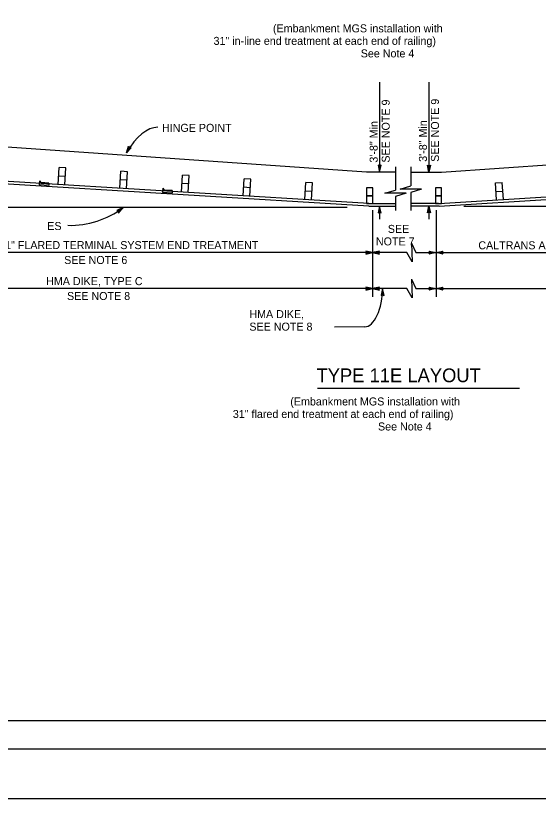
# Model space of a CAD drawing. Extents: x -893 to 867, y -474 to 712.
# Drawn here: x -337 to 120, y -474 to 210 of the extents above; entities that cross this region are included whole.
import ezdxf

# ---------------------------------------------------------------- set-up
doc = ezdxf.new("R2010")
doc.units = 0
for name, color, linetype in [('10 Sheet Format', 7, 'Continuous'), ('56 Stage 3 Anno', 7, 'Continuous'), ('57 Undefined', 7, 'Continuous'), ('60 Nongeo Data', 7, 'Continuous')]:
    doc.layers.add(name, color=color, linetype=linetype)

msp = doc.modelspace()

# ---------------------------------------------------------------- linework, layer by layer
at = {"layer": '10 Sheet Format'}
msp.add_line((-813.45, -406.04), (811.55, -406.04), dxfattribs=at)
for points in [[(-893.45, -474.04), (866.55, -474.04), (866.55, 711.96), (-893.45, 711.96)], [(-863.43, 668.96), (836.57, 668.96), (836.57, -431.04), (-863.43, -431.04)], [(-863.43, 668.96), (836.57, 668.96), (836.57, -431.04), (-863.43, -431.04)]]:
    msp.add_lwpolyline(points, close=True, dxfattribs=at)
at = {"layer": '56 Stage 3 Anno'}
for p, q in [((-18.99, 151.78), (-18.99, 73.3)), ((24.05, 151.78), (24.05, 73.3)), ((-240.23, 90.12), (-238.25, 95.94)), ((-238.25, 95.94), (-238.25, 95.94)), ((-238.25, 95.94), (-237.53, 94.56)), ((-235.97, 94.55), (-240.23, 90.12)), ((-240.23, 90.12), (-240.23, 90.12)), ((-239.51, 91.31), (-238.07, 95.55)), ((-236.39, 94.55), (-239.51, 91.3)), ((-238.79, 92.48), (-237.86, 95.22)), ((-236.81, 94.54), (-238.79, 92.48)), ((-238.08, 93.66), (-237.68, 94.83)), ((-237.2, 94.57), (-238.08, 93.66)), ((-237.53, 94.56), (-235.97, 94.55)), ((-235.97, 94.55), (-235.97, 94.55)), ((-18.99, 78.5), (-20.33, 79.3)), ((-20.33, 79.3), (-20.33, 79.3)), ((-20.33, 79.3), (-18.99, 73.3)), ((-19.97, 79.08), (-18.99, 74.68)), ((-19.61, 78.85), (-18.99, 76.06)), ((-19.27, 78.68), (-18.99, 77.45)), ((-18.99, 73.3), (-17.66, 79.3)), ((-17.66, 79.3), (-18.99, 78.5)), ((-18.99, 76.06), (-18.36, 78.89)), ((-18.99, 77.45), (-18.72, 78.65)), ((-18.98, 74.69), (-18.02, 79.07)), ((-17.66, 79.3), (-17.66, 79.3)), ((-5.07, 77.97), (-5.07, 57.57)), ((8.26, 77.97), (8.26, 61.14)), ((24.05, 73.3), (22.72, 79.3)), ((22.72, 79.3), (22.72, 79.3)), ((22.72, 79.3), (24.05, 78.5)), ((24.04, 74.69), (23.08, 79.07)), ((24.05, 76.06), (23.42, 78.89)), ((24.05, 77.45), (23.78, 78.65)), ((24.05, 78.5), (25.39, 79.3)), ((25.39, 79.3), (24.05, 73.3)), ((25.03, 79.08), (24.05, 74.68)), ((24.67, 78.85), (24.05, 76.06)), ((24.32, 78.68), (24.05, 77.45)), ((25.39, 79.3), (25.39, 79.3)), ((-18.99, 73.3), (-18.99, 73.3)), ((24.05, 73.3), (24.05, 73.3)), ((-14.32, 54.89), (-5.07, 57.57)), ((4.22, 54.89), (-14.32, 54.89)), ((4.22, 54.89), (-5.07, 51.87)), ((-0.99, 58.46), (8.27, 61.14)), ((17.56, 58.46), (-0.99, 58.46)), ((8.26, 55.44), (8.26, 39.72)), ((17.56, 58.46), (8.27, 55.45)), ((-5.07, 51.87), (-5.07, 39.58)), ((-243.04, 42.2), (-248.64, 39.66)), ((-244.15, 41.36), (-248.23, 39.51)), ((-247.07, 37.94), (-244.14, 41.37)), ((-247.03, 37.52), (-243.04, 42.2)), ((-243.04, 42.2), (-243.04, 42.2)), ((-18.99, 43.57), (-20.32, 37.57)), ((-18.99, 42.18), (-19.96, 37.8)), ((-18.99, 43.57), (-18.99, 32.03)), ((-17.65, 37.57), (-18.99, 43.57)), ((-18.99, 43.57), (-18.99, 43.57)), ((-18, 37.78), (-18.99, 42.19)), ((22.71, 37.56), (24.05, 43.56)), ((23.06, 37.78), (24.05, 42.18)), ((24.05, 43.56), (24.05, 43.56)), ((24.05, 43.56), (25.38, 37.56)), ((24.05, 42.17), (25.02, 37.8)), ((-248.64, 39.66), (-248.64, 39.66)), ((-248.64, 39.66), (-247.2, 39.08)), ((-245.25, 40.54), (-247.88, 39.34)), ((-246.35, 39.71), (-247.48, 39.2)), ((-247.2, 39.08), (-247.03, 37.52)), ((-247.17, 38.75), (-246.35, 39.71)), ((-247.1, 38.37), (-245.25, 40.54)), ((-247.03, 37.52), (-247.03, 37.52)), ((-25.24, 39.89), (-25.24, -35.61)), ((-20.32, 37.57), (-18.99, 38.37)), ((-20.32, 37.57), (-20.32, 37.57)), ((-18.99, 40.8), (-19.61, 37.98)), ((-18.98, 39.42), (-19.25, 38.21)), ((-18.36, 38.02), (-18.99, 40.8)), ((-18.99, 38.37), (-17.65, 37.57)), ((-18.71, 38.19), (-18.98, 39.42)), ((-17.65, 37.57), (-17.65, 37.57)), ((24.05, 38.36), (22.71, 37.56)), ((22.71, 37.56), (22.71, 37.56)), ((23.42, 38.01), (24.04, 40.8)), ((23.77, 38.19), (24.04, 39.42)), ((24.04, 40.8), (24.67, 37.98)), ((24.04, 39.42), (24.31, 38.21)), ((24.05, 40.23), (24.05, 32.02)), ((25.38, 37.56), (24.05, 38.36)), ((25.38, 37.56), (25.38, 37.56)), ((30.31, 39.89), (30.31, -35.61)), ((9.01, 11.28), (12.67, 2.98)), ((9.01, 11.28), (9.44, -5)), ((-25.16, 2.98), (-490.32, 2.98)), ((-25.16, 2.98), (-31.16, 4.31)), ((-31.16, 4.31), (-31.16, 4.31)), ((-31.16, 4.31), (-30.36, 2.98)), ((-30.36, 2.98), (-31.16, 1.64)), ((-31.16, 1.64), (-25.16, 2.98)), ((-31.16, 1.64), (-31.16, 1.64)), ((-30.94, 1.99), (-26.54, 2.98)), ((-26.55, 2.98), (-30.92, 3.95)), ((-27.92, 2.98), (-30.75, 3.6)), ((-30.71, 2.35), (-27.92, 2.98)), ((-30.53, 2.7), (-29.3, 2.98)), ((-29.3, 2.98), (-30.51, 3.24)), ((-19.16, 4.32), (-25.16, 2.98)), ((-25.16, 2.98), (-25.16, 2.98)), ((-25.16, 2.98), (-19.16, 1.65)), ((-25.16, 2.98), (-25.16, 2.98)), ((4.83, 2.98), (-25.16, 2.98)), ((-19.38, 3.96), (-23.78, 2.98)), ((-23.77, 2.98), (-19.39, 2.01)), ((-19.61, 3.6), (-22.4, 2.98)), ((-22.4, 2.98), (-19.57, 2.35)), ((-19.79, 3.26), (-21.01, 2.98)), ((-21.01, 2.98), (-19.81, 2.71)), ((-19.96, 2.98), (-19.16, 4.32)), ((-19.16, 1.65), (-19.96, 2.98)), ((-19.16, 4.32), (-19.16, 4.32)), ((-19.16, 1.65), (-19.16, 1.65)), ((9.44, -5), (4.83, 2.98)), ((12.67, 2.98), (30.31, 2.98)), ((25.11, 2.98), (24.31, 4.32)), ((24.31, 4.32), (24.31, 4.32)), ((24.31, 4.32), (30.31, 2.98)), ((30.31, 2.98), (24.31, 1.65)), ((24.31, 1.65), (25.11, 2.98)), ((24.31, 1.65), (24.31, 1.65)), ((24.52, 3.96), (28.93, 2.98)), ((28.91, 2.98), (24.54, 2.01)), ((27.54, 2.98), (24.72, 2.35)), ((24.76, 3.6), (27.54, 2.98)), ((24.93, 3.26), (26.16, 2.98)), ((26.16, 2.98), (24.95, 2.71)), ((30.31, 2.98), (36.31, 4.31)), ((30.31, 2.98), (30.31, 2.98)), ((30.31, 2.98), (495.46, 2.98)), ((36.31, 1.64), (30.31, 2.98)), ((30.31, 2.98), (30.31, 2.98)), ((36.09, 1.99), (31.69, 2.98)), ((31.7, 2.98), (36.07, 3.95)), ((33.07, 2.98), (35.89, 3.6)), ((35.86, 2.35), (33.07, 2.98)), ((34.45, 2.98), (35.66, 3.24)), ((35.68, 2.7), (34.45, 2.98)), ((36.31, 4.31), (35.51, 2.98)), ((35.51, 2.98), (36.31, 1.64)), ((36.31, 4.31), (36.31, 4.31)), ((36.31, 1.64), (36.31, 1.64)), ((9.01, -20.24), (12.67, -28.54)), ((9.01, -20.24), (9.44, -36.52)), ((-25.16, -28.54), (-31.16, -27.21)), ((-31.16, -27.21), (-31.16, -27.21)), ((-31.16, -27.21), (-30.36, -28.54)), ((-25.16, -28.54), (-31.16, -27.21)), ((-31.16, -27.21), (-31.16, -27.21)), ((-31.16, -27.21), (-30.36, -28.54)), ((-19.16, -27.2), (-25.16, -28.54)), ((-19.96, -28.54), (-19.16, -27.2)), ((-19.16, -27.2), (-19.16, -27.2)), ((25.11, -28.54), (24.31, -27.2)), ((24.31, -27.2), (24.31, -27.2)), ((24.31, -27.2), (30.31, -28.54)), ((30.31, -28.54), (36.31, -27.21)), ((30.31, -28.54), (36.31, -27.21)), ((36.31, -27.21), (35.51, -28.54)), ((36.31, -27.21), (35.51, -28.54)), ((36.31, -27.21), (36.31, -27.21)), ((36.31, -27.21), (36.31, -27.21)), ((-25.16, -28.54), (-490.32, -28.54)), ((-30.36, -28.54), (-31.16, -29.88)), ((-31.16, -29.88), (-25.16, -28.54)), ((-30.36, -28.54), (-31.16, -29.88)), ((-31.16, -29.88), (-25.16, -28.54)), ((-31.16, -29.88), (-31.16, -29.88)), ((-31.16, -29.88), (-31.16, -29.88)), ((-30.94, -29.52), (-26.54, -28.54)), ((-30.94, -29.52), (-26.54, -28.54)), ((-26.55, -28.53), (-30.92, -27.56)), ((-26.55, -28.53), (-30.92, -27.56)), ((-27.92, -28.54), (-30.75, -27.91)), ((-27.92, -28.54), (-30.75, -27.91)), ((-30.71, -29.16), (-27.92, -28.54)), ((-30.71, -29.16), (-27.92, -28.54)), ((-30.53, -28.81), (-29.3, -28.54)), ((-30.53, -28.81), (-29.3, -28.54)), ((-29.3, -28.54), (-30.51, -28.27)), ((-29.3, -28.54), (-30.51, -28.27)), ((-25.16, -28.54), (-25.16, -28.54)), ((-25.16, -28.54), (-19.16, -29.87)), ((-25.16, -28.54), (-25.16, -28.54)), ((-25.16, -28.54), (-25.16, -28.54)), ((4.83, -28.54), (-25.16, -28.54)), ((-19.38, -27.55), (-23.78, -28.53)), ((-23.77, -28.54), (-19.39, -29.51)), ((-19.61, -27.91), (-22.4, -28.53)), ((-22.4, -28.53), (-19.57, -29.16)), ((-19.79, -28.26), (-21.01, -28.53)), ((-21.01, -28.53), (-19.81, -28.8)), ((-19.16, -29.87), (-19.96, -28.54)), ((-19.16, -29.87), (-19.16, -29.87)), ((-16.41, -28.54), (-17.66, -34.56)), ((-17.66, -34.56), (-16.34, -33.74)), ((-17.3, -34.34), (-16.39, -29.93)), ((-16.37, -31.3), (-16.95, -34.12)), ((-16.6, -33.9), (-16.35, -32.68)), ((-16.41, -28.54), (-16.41, -28.54)), ((-14.99, -34.52), (-16.41, -28.54)), ((-16.39, -29.92), (-15.34, -34.31)), ((-15.7, -34.11), (-16.37, -31.3)), ((-16.35, -32.68), (-16.06, -33.9)), ((-16.34, -33.74), (-14.99, -34.52)), ((9.44, -36.52), (4.83, -28.54)), ((12.67, -28.54), (30.31, -28.54)), ((30.31, -28.54), (24.31, -29.87)), ((24.31, -29.87), (25.11, -28.54)), ((24.31, -29.87), (24.31, -29.87)), ((24.52, -27.55), (28.93, -28.53)), ((28.91, -28.54), (24.54, -29.51)), ((27.54, -28.53), (24.72, -29.16)), ((24.76, -27.91), (27.54, -28.53)), ((24.93, -28.26), (26.16, -28.53)), ((26.16, -28.53), (24.95, -28.8)), ((30.31, -28.54), (30.31, -28.54)), ((36.31, -29.88), (30.31, -28.54)), ((30.31, -28.54), (30.31, -28.54)), ((36.31, -29.88), (30.31, -28.54)), ((30.31, -28.54), (30.31, -28.54)), ((30.31, -28.54), (495.46, -28.54)), ((36.09, -29.52), (31.69, -28.54)), ((36.09, -29.52), (31.69, -28.54)), ((31.7, -28.53), (36.07, -27.56)), ((31.7, -28.53), (36.07, -27.56)), ((33.07, -28.54), (35.89, -27.91)), ((33.07, -28.54), (35.89, -27.91)), ((35.86, -29.16), (33.07, -28.54)), ((35.86, -29.16), (33.07, -28.54)), ((34.45, -28.54), (35.66, -28.27)), ((34.45, -28.54), (35.66, -28.27)), ((35.68, -28.81), (34.45, -28.54)), ((35.68, -28.81), (34.45, -28.54)), ((35.51, -28.54), (36.31, -29.88)), ((35.51, -28.54), (36.31, -29.88)), ((36.31, -29.88), (36.31, -29.88)), ((36.31, -29.88), (36.31, -29.88)), ((-17.66, -34.56), (-17.66, -34.56)), ((-14.99, -34.52), (-14.99, -34.52)), ((-32.06, -61.94), (-58.26, -62.1))]:
    msp.add_line(p, q, dxfattribs=at)
msp.add_arc((-289.39, 104), 77.26, 268.61819, 306.87103, dxfattribs=at)
for centre, major_axis, ratio, start_param, end_param in [((-225.61, 42.25), (-15.99, -69.88), 0.436863, 3.243812, 4.062009), ((-29.85, -33.82), (2.77, 28.1), 0.468255, 3.183468, 4.947209)]:
    msp.add_ellipse(centre, major_axis=major_axis, ratio=ratio, start_param=start_param, end_param=end_param, dxfattribs=at)
at = {"layer": '57 Undefined'}
for p, q in [((-73.22, -115.53), (103.11, -115.53)), ((-55.28, -115.53), (83.59, -115.53))]:
    msp.add_line(p, q, dxfattribs=at)
at = {"layer": '60 Nongeo Data'}
for p, q in [((-30.45, 73.3), (-428.42, 100.88)), ((35.13, 73.3), (433.56, 100.88)), ((-299.9, 62.36), (-299, 77.25)), ((-294.07, 62.01), (-293.17, 76.89)), ((-28.43, 43.57), (-477.81, 70.79)), ((-28.29, 45.9), (-477.63, 73.13)), ((-246.03, 59.1), (-245.13, 73.98)), ((-240.2, 58.74), (-239.3, 73.63)), ((-192.16, 55.83), (-191.26, 70.72)), ((-186.33, 55.48), (-185.43, 70.37)), ((-5.07, 73.3), (-30.45, 73.3)), ((8.26, 73.3), (35.13, 73.3)), ((32.97, 45.9), (482.31, 73.13)), ((33.11, 43.57), (482.5, 70.79)), ((-316.37, 63.42), (-316.45, 62.04)), ((-308.04, 61.53), (-316.45, 62.04)), ((-316.23, 65.67), (-316.37, 63.42)), ((-316.23, 65.67), (-314.88, 64.09)), ((-307.91, 63.67), (-314.88, 64.09)), ((-307.96, 62.85), (-308.04, 61.53)), ((-307.91, 63.67), (-307.96, 62.85)), ((-138.29, 52.57), (-137.38, 67.46)), ((-132.46, 52.21), (-131.56, 67.1)), ((-84.42, 49.3), (-83.51, 64.19)), ((-78.59, 48.95), (-77.69, 63.84)), ((83.27, 48.95), (82.37, 63.84)), ((89.1, 49.3), (88.2, 64.19)), ((-208.63, 56.9), (-208.71, 55.51)), ((-200.29, 55), (-208.71, 55.51)), ((-208.49, 59.14), (-208.63, 56.9)), ((-208.49, 59.14), (-207.13, 57.56)), ((-200.17, 57.14), (-207.13, 57.56)), ((-200.21, 56.32), (-200.29, 55.01)), ((-200.17, 57.14), (-200.22, 56.32)), ((-47.42, 42.2), (-800.83, 42.2)), ((-28.43, 43.57), (-5.07, 43.57)), ((-28.29, 45.9), (-5.07, 45.9)), ((32.42, 45.88), (8.26, 45.88)), ((33, 43.56), (8.26, 43.56)), ((54.62, 43.56), (799.03, 43.56))]:
    msp.add_line(p, q, dxfattribs=at)
for points in [[(-293.17, 76.89), (-299, 77.25)], [(-293.62, 69.45), (-299.45, 69.8)], [(-239.3, 73.63), (-245.13, 73.98)], [(-185.43, 70.37), (-191.26, 70.72)], [(-239.75, 66.19), (-245.58, 66.54)], [(-185.88, 62.92), (-191.71, 63.28)], [(-131.56, 67.1), (-137.38, 67.46)], [(-77.69, 63.84), (-83.51, 64.19)], [(82.37, 63.84), (88.2, 64.19)], [(-132.01, 59.66), (-137.83, 60.01)], [(-78.14, 56.39), (-83.96, 56.75)], [(82.82, 56.39), (88.65, 56.75)]]:
    msp.add_lwpolyline(points, dxfattribs=at)
for points in [[(-25.03, 59.41), (-30.45, 59.41), (-30.45, 52.64), (-25.03, 52.64)], [(35.13, 59.41), (29.71, 59.41), (29.71, 52.64), (35.13, 52.64)], [(-25.03, 52.64), (-30.45, 52.64), (-30.45, 45.88), (-25.03, 45.88)], [(35.13, 52.64), (29.71, 52.64), (29.71, 45.88), (35.13, 45.88)]]:
    msp.add_lwpolyline(points, close=True, dxfattribs=at)

# ---------------------------------------------------------------- texts
at = {"layer": '57 Undefined'}
for s, height, p in [('(Embankment MGS installation with', 7, (-112.14, 195.4)), ('31" in-line end treatment at each end of railing)', 7, (-164.05, 184.47)), ('See Note 4', 7, (-35.49, 173.53)), ('HINGE POINT', 7, (-209.11, 108.46)), ('ES', 7, (-309.33, 22.68)), ('SEE', 7, (-11.81, 20.15)), ('NOTE 7', 7, (-22.22, 9.21)), ('CALTRANS APPROVED 31" FLARED TERMINAL SYSTEM END TREATMENT', 7, (-458.51, 5.98)), ('CALTRANS APPROVED 31" FLARED TERMINAL SYSTEM END TREATMENT', 7, (67.25, 5.81)), ('SEE NOTE 6', 7, (-294.52, -7.02)), ('HMA DIKE, TYPE C', 7, (-310.31, -25.5)), ('SEE NOTE 8', 7, (-292.05, -38.5)), ('HMA DIKE, ', 7, (-132.77, -54.35)), ('SEE NOTE 8', 7, (-132.77, -65.28)), ('TYPE 11E LAYOUT', 12, (-74.14, -110.32)), ('(Embankment MGS installation with', 7, (-97.03, -130.67)), ('31" flared end treatment at each end of railing)', 7, (-147.2, -141.61)), ('See Note 4', 7, (-20.38, -152.54))]:
    msp.add_text(s, height=height, dxfattribs=at).set_placement(p)
for s, p in [('SEE NOTE 9', (32.86, 82.27)), ('SEE NOTE 9', (-10.15, 81.56)), ('3\'-8" Min', (-20.65, 81.56)), ('3\'-8" Min', (22.36, 82.27))]:
    msp.add_text(s, height=7, rotation=90, dxfattribs=at).set_placement(p)

doc.saveas('drawing.dxf')
